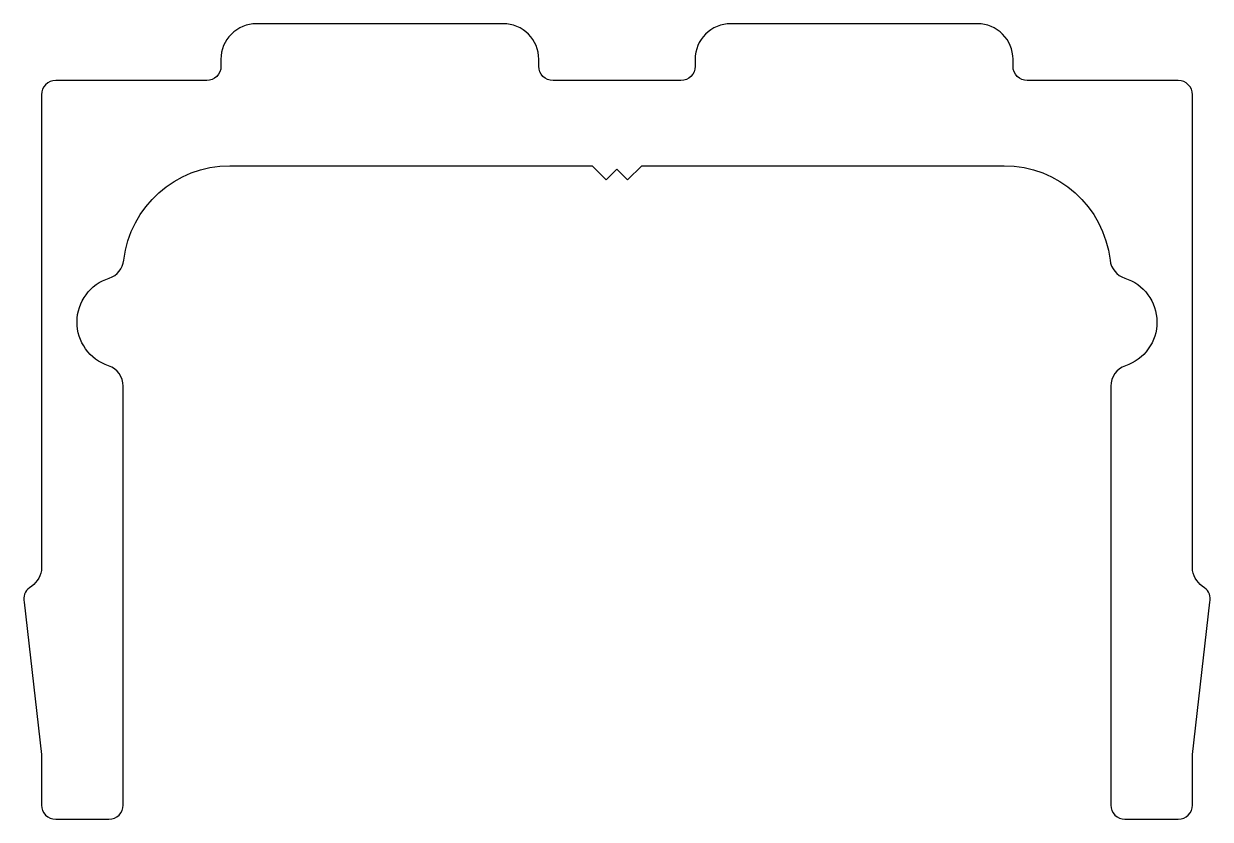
# Model space of a CAD drawing. Extents: x 952.7 to 969.4, y 3.6 to 14.8.
import ezdxf

# ---------------------------------------------------------------- set-up
doc = ezdxf.new("R2010")
doc.units = 0
doc.header["$LTSCALE"] = 15
doc.layers.get('0').update_dxf_attribs({"linetype": 'CONTINUOUS'})

msp = doc.modelspace()

# ---------------------------------------------------------------- linework, layer by layer
at = {"color": 0}
msp.add_lwpolyline([(961.412, 12.846), (966.512, 12.846, -0.381132), (968.002, 11.517, 0.295215), (968.209, 11.265, -0.726059), (968.217, 10.029, 0.32295), (968.012, 9.744), (968.012, 3.846, 0.414214), (968.212, 3.646), (968.962, 3.646, 0.414214), (969.162, 3.846), (969.162, 4.557), (969.408, 6.704, 0.29388), (969.332, 6.906, -0.215375), (969.162, 7.146), (969.162, 13.846, 0.414214), (968.962, 14.046), (966.836, 14.046, -0.414214), (966.636, 14.246), (966.636, 14.346, 0.414214), (966.136, 14.846), (962.662, 14.846, 0.414214), (962.162, 14.346), (962.162, 14.246, -0.414214), (961.962, 14.046), (960.162, 14.046, -0.414214), (959.962, 14.246), (959.962, 14.346, 0.414214), (959.462, 14.846), (955.988, 14.846, 0.414214), (955.488, 14.346), (955.488, 14.246, -0.414214), (955.288, 14.046), (953.162, 14.046, 0.414214), (952.962, 13.846), (952.962, 7.146, -0.215375), (952.792, 6.906, 0.29388), (952.717, 6.704), (952.962, 4.557), (952.962, 3.846, 0.414214), (953.162, 3.646), (953.912, 3.646, 0.414214), (954.112, 3.846), (954.112, 9.744, 0.32295), (953.907, 10.029, -0.726059), (953.915, 11.265, 0.295215), (954.122, 11.517, -0.381132), (955.612, 12.846), (960.712, 12.846), (960.912, 12.646), (961.062, 12.796), (961.212, 12.646)], format="xyb", close=True, dxfattribs=at)

doc.saveas('drawing.dxf')
